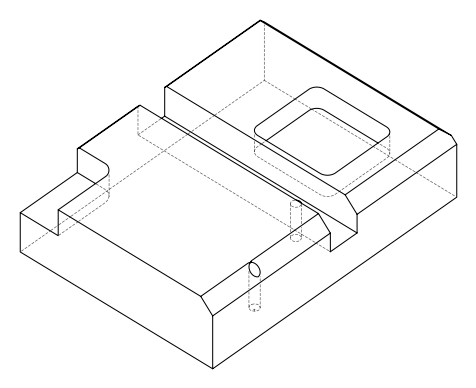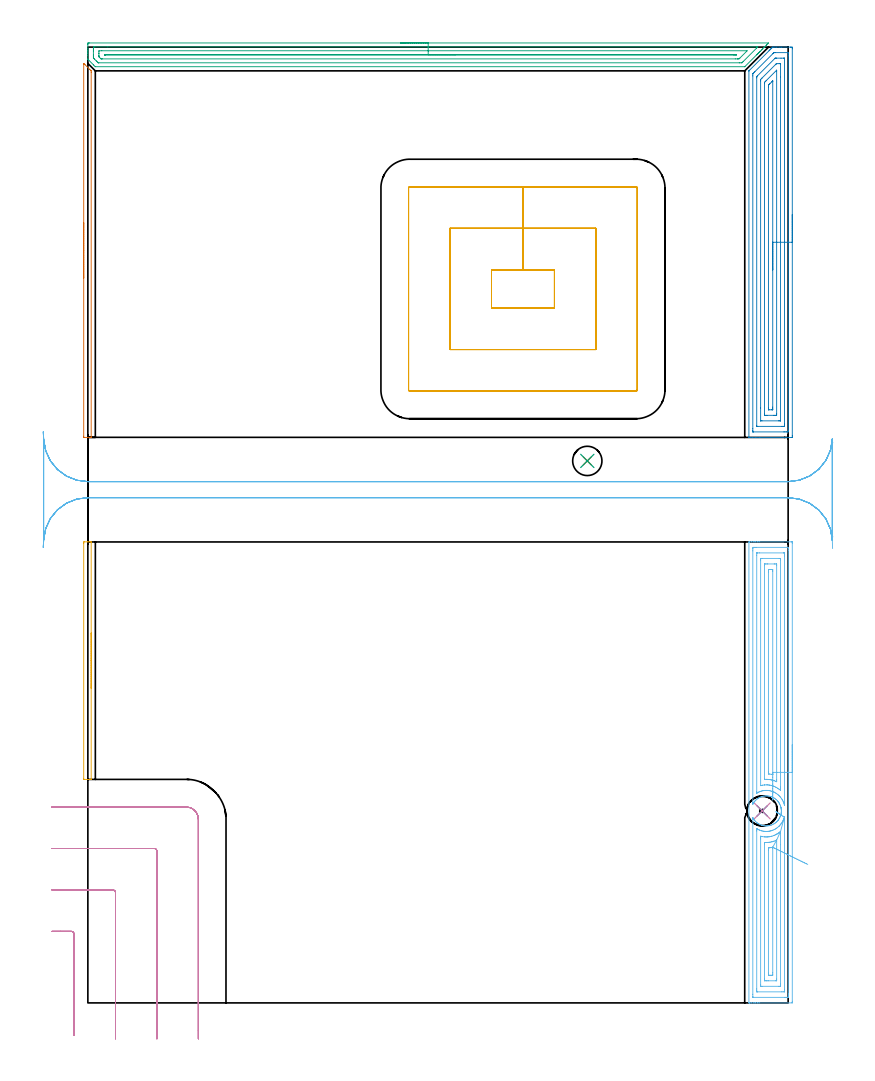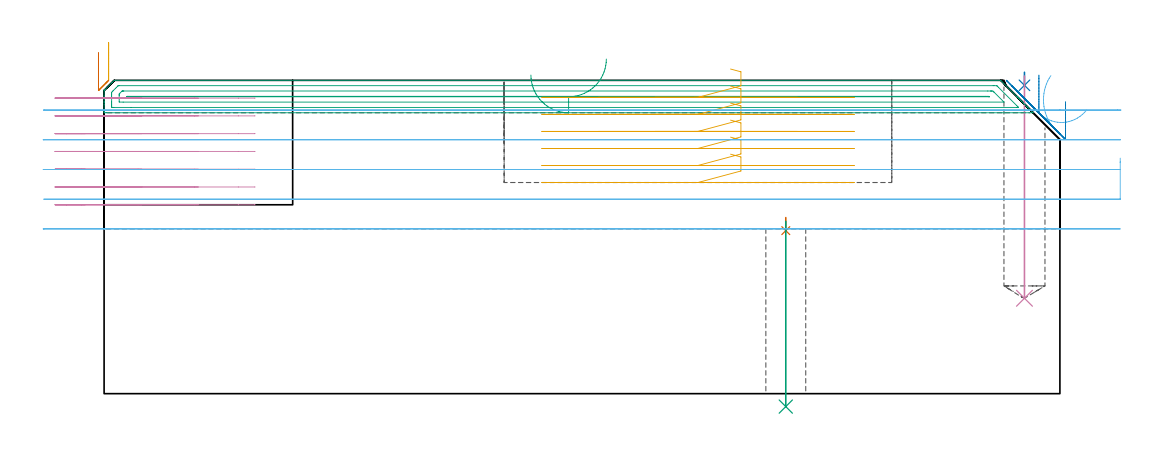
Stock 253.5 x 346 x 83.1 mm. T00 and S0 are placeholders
(PLAN: 12 operations, 5 tool changes, 46.3 min)
(1 SPOT_DRILL | STEP1HOLE | NXT0321_9005460120000 | 0.04 min | 4341 mm3)
(2 SPOT_DRILL_1 | STEP1POCKET | NXT0321_9005460120000 | 0.03 min | 20 mm3)
(3 DRILL_THROUGH_HOLE_INTO_CENTER | STEP1HOLE | NXT0301_077 | 0.21 min | 3911 mm3)
(4 DRILL_BLIND_HOLE_INTO_CENTER | STEP1POCKET | UGT0301_221 | 0.24 min | 5153 mm3)
(5 AREA_MILL | FG_CHAMFER_SURFACE | UGT0205_001 | 0.84 min | 329 mm3)
(6 AREA_MILL_1 | FG_CHAMFER_SURFACE_1 | UGT0205_001 | 8.28 min | 20887 mm3)
(7 AREA_MILL_2 | FG_CHAMFER_SURFACE_2 | UGT0205_001 | 1.23 min | 504 mm3)
(8 AREA_MILL_3 | FG_CHAMFER_SURFACE_3 | UGT0205_001 | 6.94 min | 18333 mm3)
(9 AREA_MILL_4 | FG_CHAMFER_SURFACE_4 | UGT0205_001 | 7.89 min | 8914 mm3)
(10 MILL_CORNER_NOTCH_RECTANGULAR | CORNER_NOTCH_RECTANGULAR | UGT0201_094 | Follow Part, ap 5, ae 75% | 5.77 min | 131991 mm3)
(11 MILL_RECTANGULAR_POCKET | POCKET_RECTANGULAR_STRAIGHT | UGT0201_094 | Follow Part, ap 5, ae 75% | 8.05 min | 259116 mm3)
(12 MILL_RECTANGULAR_SLOT | SLOT_RECTANGULAR | UGT0201_004 | Follow Part, ap 8, ae 75% | 6.79 min | 371334 mm3)
(TOOL NXT0321_9005460120000 | NC Spot Drill, 142deg, 12mm, Carbide, Uncoated | D12 PA142 FL30 Z2)
(TOOL NXT0301_077 | Carbide Drill 10.6mm [860.1-1060-053A1-MM 2214] | D10.6 PA140 FL71 Z2)
(TOOL UGT0301_221 | Twist Drill 10.9 mm | D10.9 PA118 FL92 Z2)
(TOOL UGT0205_001 | Chamfer Mill 20 x 3 x 45 deg. | D20 FL50 Z2)
(TOOL UGT0201_094 | End mill 20 mm | D20 FL38 Z4)
(TOOL UGT0201_004 | End Mill 32 mm | D32 FL53 Z6)
(OP 1 SPOT_DRILL)
G17 G21 G94 G90
T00 M6
G54
G17 G0 G90 X180.8 Y196.2 S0 M3
G43 Z93.1 H0
G94 G81 G98 Z43.239 F250. R46.7
G80
M5
M2
(OP 2 SPOT_DRILL_1)
G17 G21 G94 G90
T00 M6
G54
G17 G0 G90 X244.1 Y69.5 S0 M3
G43 Z93.1 H0
G94 G81 G98 Z81.781 F250. R85.25
G80
M5
M2
(OP 3 DRILL_THROUGH_HOLE_INTO_CENTER)
G17 G21 G94 G90
T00 M6
G54
G17 G0 G90 X180.8 Y196.2 S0 M3
G43 Z93.1 H1
G94 G73 G98 Z-3.429 F250. Q9.426 R45.7
G80
M5
M2
(OP 4 DRILL_BLIND_HOLE_INTO_CENTER)
G17 G21 G94 G90
T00 M6
G54
G17 G0 G90 X244.1 Y69.5 S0 M3
G43 Z93.1 H0
G94 G81 G98 Z25.3 F250. R84.25
G80
M5
M2
(OP 5 AREA_MILL)
G17 G21 G94 G90
T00 M6
G54
G17 G0 G90 X1.2 Y133.9 S1061 M3
G43 Z93.1 H0
G94 G1 Y133.862 Z92.228 F250.
Y133.748 Z91.363
Y133.559 Z90.512
Y133.297 Z89.68
Y132.963 Z88.874
Y132.56 Z88.1
Y132.091 Z87.364
Y131.56 Z86.672
Y130.971 Z86.029
Y130.328 Z85.439
Y129.636 Z84.908
Y128.9 Z84.44
Y128.126 Z84.037
Y127.32 Z83.703
Y126.488 Z83.441
Y125.636 Z83.252
Y124.772 Z83.138
Y123.9 Z83.1
Y81.06
X1.197 Y80.908 Z83.088
X1.191 Y80.906 Z83.082
X0.865 Y80.9 Z82.764
X0.483 Z82.382
X-0.15 Z81.745
X-1.349 Z80.548
X-1.491 Y80.902 Z80.405
X-1.5 Y81.296 Z80.4
Y166.294
X-1.498 Y166.505 Z80.402
X-1.491 Y166.898 Z80.405
X-1.348 Y166.9 Z80.548
X-0.15 Z81.745
X0.482 Z82.382
X0.865 Z82.765
X1.191 Y166.894 Z83.082
X1.197 Y166.892 Z83.088
X1.2 Y166.74 Z83.1
Y123.9
Y123.028 Z83.138
Y122.163 Z83.252
Y121.312 Z83.441
Y120.48 Z83.703
Y119.674 Z84.037
Y118.9 Z84.44
Y118.164 Z84.908
Y117.472 Z85.439
Y116.829 Z86.029
Y116.24 Z86.672
Y115.708 Z87.364
Y115.24 Z88.1
Y114.837 Z88.874
Y114.503 Z89.68
Y114.241 Z90.512
Y114.052 Z91.363
Y113.938 Z92.228
Y113.9 Z93.1
M5
M2
(OP 6 AREA_MILL_1)
G17 G21 G94 G90
T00 M6
G54
G17 G0 G90 X255. Y93.45 S1061 M3
G43 Z93.1 H0
Z77.4
G94 G1 Y93.412 Z76.528 F250.
Y93.298 Z75.663
Y93.109 Z74.812
Y92.847 Z73.98
Y92.513 Z73.174
Y92.11 Z72.4
Y91.641 Z71.664
Y91.11 Z70.972
Y90.521 Z70.329
Y89.878 Z69.739
Y89.186 Z69.208
Y88.45 Z68.74
Y87.676 Z68.337
Y86.87 Z68.003
Y86.038 Z67.741
Y85.186 Z67.552
Y84.322 Z67.438
Y83.45 Z67.4
Y0.585
X254.994 Y0.088 Z67.403
X254.991 Y0.01 Z67.405
X254.908 Y0. Z67.489
X243.202 Z79.192
X242.6 Z79.797
X242.325 Z80.072
X241.723 Z80.674
X241.448 Z80.948
X240.897 Z81.502
X240.244 Z82.155
X239.693 Z82.706
X239.547 Z82.852
X239.423 Y0.001 Z82.97
X239.396 Y0.002 Z82.996
X239.303 Y0.01 Z83.088
X239.3 Y0.14 Z83.1
Y166.76
X239.302 Y166.89 Z83.088
X239.421 Y166.897 Z82.972
X239.547 Y166.9 Z82.852
X240.244 Z82.155
X240.897 Z81.502
X241.448 Z80.948
X241.723 Z80.674
X242.325 Z80.072
X242.6 Z79.797
X243.202 Z79.192
X254.607 Z67.79
X254.912 Y166.896 Z67.485
X254.992 Y166.89 Z67.405
X254.999 Y166.808 Z67.399
X255. Y166.315 Z67.4
Y83.45
X253.586 Z68.814
Y3.258
X253.583 Y2.516 Z68.817
X253.58 Y2.367 Z68.82
X253.569 Y2.01 Z68.831
X253.211 Y2.003 Z69.189
X252.852 Y2.001 Z69.548
X252.337 Y2. Z70.063
X240.779 Y2.001 Z81.621
X240.755 Y2.003 Z81.645
X240.732 Y2.009 Z81.668
X240.721 Y2.013 Z81.679
X240.72 Y2.03 Z81.68
X240.715 Y2.22 Z81.685
Y2.367
X240.714 Y3.112 Z81.686
Y66.549
X240.716 Y66.75 Z81.684
X240.721 Y67.087 Z81.679
X240.815 Y66.906 Z81.585
X240.992 Y66.603 Z81.408
X241.187 Y66.312 Z81.213
X241.42 Y66.012 Z80.98
X241.739 Y65.669 Z80.661
X242.079 Y65.35 Z80.321
X242.366 Y65.118 Z80.034
X242.665 Y64.917 Z79.735
X242.972 Y64.736 Z79.428
X243.413 Y64.52 Z78.987
X243.865 Y64.344 Z78.535
X244.243 Y64.223 Z78.157
X244.499 Y64.168 Z77.901
X244.757 Y64.118 Z77.643
X245.203 Y64.075 Z77.197
X245.65 Y64.061 Z76.75
X246.097 Y64.084 Z76.303
X246.543 Y64.142 Z75.857
X246.957 Y64.223 Z75.443
X247.435 Y64.381 Z74.965
X247.887 Y64.566 Z74.513
X248.328 Y64.794 Z74.072
X248.831 Y65.118 Z73.569
X249.221 Y65.437 Z73.179
X249.508 Y65.714 Z72.892
X249.779 Y66.012 Z72.621
X249.807 Y66.049 Z72.593
X249.881 Y66.148 Z72.519
X249.979 Y66.284 Z72.412
X249.997 Y66.31 Z72.392
X250.111 Y66.458 Z72.284
X250.262 Y66.706 Z72.136
X250.308 Y66.785 Z72.088
X250.327 Y66.818 Z72.067
X250.381 Y66.906 Z72.015
X250.594 Y67.349 Z71.803
X250.617 Y67.412 Z71.778
X250.766 Y67.8 Z71.631
X250.892 Y68.245 Z71.505
X250.903 Y68.303 Z71.493
X250.986 Y68.695 Z71.414
X251.006 Y68.816 Z71.394
X251.021 Y69.006 Z71.379
X251.022 Y69.025 Z71.377
X251.035 Y69.202 Z71.361
X251.043 Y69.367 Z71.356
X251.046 Y69.464 Z71.351
X251.048 Y69.492 Z71.349
X251.047 Y69.522 Z71.35
X251.046 Y69.589 Z71.352
X251.027 Y69.901 Z71.366
X251.021 Y69.99 Z71.376
X251.011 Y70.085 Z71.382
X251.003 Y70.184 Z71.391
X250.988 Y70.274 Z71.407
X250.95 Y70.483 Z71.442
X250.939 Y70.53 Z71.452
X250.898 Y70.713 Z71.5
X250.878 Y70.795 Z71.519
X250.846 Y70.933 Z71.552
X250.705 Y71.377 Z71.693
X250.513 Y71.83 Z71.885
X250.285 Y72.272 Z72.114
X250.26 Y72.312 Z72.139
X250.113 Y72.548 Z72.286
X249.958 Y72.758 Z72.442
X249.879 Y72.864 Z72.521
X249.626 Y73.166 Z72.774
X249.221 Y73.563 Z73.179
X248.905 Y73.823 Z73.495
X248.578 Y74.06 Z73.822
X248.328 Y74.209 Z74.072
X247.887 Y74.434 Z74.513
X247.435 Y74.619 Z74.965
X246.992 Y74.758 Z75.408
X246.543 Y74.857 Z75.857
X246.097 Y74.916 Z76.303
X245.65 Y74.939 Z76.75
X245.203 Y74.925 Z77.197
X244.757 Y74.873 Z77.643
X244.308 Y74.784 Z78.092
X243.865 Y74.654 Z78.535
X243.413 Y74.48 Z78.987
X242.972 Y74.263 Z79.428
X242.622 Y74.06 Z79.778
X242.346 Y73.863 Z80.054
X242.079 Y73.652 Z80.321
X241.82 Y73.416 Z80.58
X241.572 Y73.166 Z80.828
X241.374 Y72.933 Z81.026
X241.187 Y72.688 Z81.213
X240.917 Y72.272 Z81.483
X240.721 Y71.913 Z81.679
X240.718 Y72.039 Z81.682
X240.714 Y72.556 Z81.686
Y72.612
Y163.642
X240.717 Y164.384 Z81.683
X240.72 Y164.533 Z81.68
X240.731 Y164.89 Z81.669
X241.089 Y164.897 Z81.311
X241.448 Y164.899 Z80.952
X241.963 Y164.9 Z80.437
X253.521 Y164.899 Z68.879
X253.545 Y164.897 Z68.855
X253.569 Y164.891 Z68.831
X253.579 Y164.887 Z68.821
X253.58 Y164.87 Z68.82
X253.585 Y164.68 Z68.815
X253.586 Y164.533 Z68.814
Y163.788
Y83.45
X252.172 Z70.228
X252.171 Y71.676 Z70.229
X252.17 Y71.669 Z70.23
X252.169 Y71.668 Z70.231
X252.166 Y71.67 Z70.234
X252.16 Y71.679 Z70.24
X252.098 Y71.867 Z70.302
X251.975 Y72.24 Z70.425
X251.761 Y72.758 Z70.639
X251.568 Y73.172 Z70.832
X251.304 Y73.649 Z71.096
X251.098 Y73.97 Z71.302
X250.657 Y74.54 Z71.743
X250.455 Y74.774 Z71.945
X250.221 Y75.007 Z72.179
X250.009 Y75.211 Z72.391
X249.751 Y75.431 Z72.649
X249.343 Y75.742 Z73.057
X248.997 Y75.97 Z73.403
X248.466 Y76.26 Z73.934
X248.349 Y76.322 Z74.051
X247.809 Y76.538 Z74.591
X247.589 Y76.609 Z74.811
X247.187 Y76.729 Z75.213
X246.711 Y76.833 Z75.689
X246.137 Y76.905 Z76.263
X245.834 Y76.921 Z76.566
X245.248 Y76.917 Z77.152
X244.957 Y76.893 Z77.443
X244.462 Y76.824 Z77.938
X244.08 Y76.748 Z78.32
X243.751 Y76.655 Z78.649
X243.511 Y76.58 Z78.889
X243.202 Y76.467 Z79.198
X243.099 Y76.427 Z79.301
X242.857 Y76.322 Z79.543
X242.503 Y76.141 Z79.897
X242.325 Y76.048 Z80.075
X242.214 Y75.989 Z80.186
X242.159 Y75.963 Z80.241
X242.135 Y75.954 Z80.265
X242.134 Y75.99 Z80.266
X242.131 Y76.122 Z80.269
X242.129 Y76.322 Z80.271
Y76.521
Y162.059
X242.132 Y162.751 Z80.268
X242.134 Y162.85 Z80.266
X242.136 Y162.89 Z80.264
X242.182 Y162.896 Z80.218
X242.325 Y162.898 Z80.075
X243.055 Y162.9 Z79.345
X251.828 Z70.572
X251.975 Y162.897 Z70.425
X252.122 Y162.893 Z70.278
X252.159 Y162.89 Z70.241
X252.165 Y162.868 Z70.235
X252.168 Y162.817 Z70.232
X252.17 Y162.751 Z70.23
X252.171 Y162.551 Z70.229
X252.172 Y161.86 Z70.228
Y83.45
X250.757 Z71.643
Y78.104
X250.754 Y77.562 Z71.646
X250.75 Y77.213 Z71.65
X250.739 Y76.947 Z71.661
X250.402 Y77.213 Z71.998
X250.221 Y77.348 Z72.179
X249.755 Y77.686 Z72.645
X249.343 Y77.923 Z73.057
X249.014 Y78.104 Z73.386
X248.466 Y78.35 Z73.934
X248.068 Y78.508 Z74.332
X247.589 Y78.652 Z74.811
X246.884 Y78.82 Z75.516
X246.711 Y78.844 Z75.689
X246.319 Y78.89 Z76.081
X245.902 Y78.926 Z76.498
X245.834 Z76.566
X245.042 Y78.908 Z77.358
X244.957 Y78.9 Z77.443
X244.266 Y78.806 Z78.134
X244.08 Y78.771 Z78.32
X243.847 Y78.72 Z78.553
X243.546 Y78.646 Z78.854
X243.544 Y78.647 Z78.856
Y78.648
X243.543 Y160.077 Z78.857
X243.544 Y160.622 Z78.856
X243.547 Y160.804 Z78.853
X243.55 Y160.869 Z78.85
X243.554 Y160.891 Z78.846
X243.574 Y160.892 Z78.826
X243.675 Y160.896 Z78.725
X244.08 Y160.9 Z78.32
X244.147 Z78.253
X250.288 Z72.112
X250.629 Y160.896 Z71.771
X250.714 Y160.893 Z71.686
X250.75 Y160.89 Z71.65
X250.752 Y160.863 Z71.648
X250.754 Y160.787 Z71.646
X250.757 Y160.424 Z71.643
Y83.45
X249.343 Z73.057
Y80.777
Y80.331
X249.341 Y80.109 Z73.059
X249.339 Y80.083 Z73.061
X249.338 Y80.078 Z73.062
X249.324 Y80.08 Z73.076
X249.197 Y80.131 Z73.203
X249.033 Y80.201 Z73.367
X248.466 Y80.425 Z73.934
X247.704 Y80.66 Z74.696
X247.589 Y80.688 Z74.811
X247.211 Y80.777 Z75.189
X246.711 Y80.854 Z75.689
X246.624 Y80.866 Z75.776
X245.834 Y80.921 Z76.566
X245.689 Y80.924 Z76.711
X245.052 Y80.92 Z77.348
X244.978 Y80.921 Z77.422
X244.963 Y80.925 Z77.437
X244.961 Y80.945 Z77.439
X244.959 Y81. Z77.441
X244.958 Y81.222 Z77.442
X244.957 Y158.295 Z77.443
X244.962 Y158.741 Z77.438
X244.964 Y158.85 Z77.436
X244.973 Y158.89 Z77.427
X245.041 Y158.893 Z77.359
X245.241 Y158.898 Z77.159
X245.834 Y158.9 Z76.566
X246.116 Z76.284
X248.466 Z73.934
X248.748 Z73.652
X249.198 Y158.896 Z73.202
X249.291 Y158.893 Z73.109
X249.33 Y158.89 Z73.07
X249.336 Y158.851 Z73.064
X249.338 Y158.741 Z73.062
X249.343 Y158.295 Z73.057
Y83.45
X247.929 Z74.471
X247.928 Y83.105 Z74.472
X247.925 Y82.759 Z74.475
X247.922 Y82.662 Z74.478
X247.92 Y82.648 Z74.48
X247.912 Y82.647 Z74.488
X247.885 Y82.65 Z74.515
X247.396 Y82.754 Z75.004
X246.711 Y82.856 Z75.689
X246.382 Y82.893 Z76.018
X246.375 Y82.9 Z76.025
X246.373 Y82.902 Z76.027
X246.372 Y83.45 Z76.028
X246.371 Y83.796 Z76.029
X246.372 Y155.967 Z76.028
X246.375 Y156.513 Z76.025
X246.377 Y156.853 Z76.023
X246.384 Y156.89 Z76.016
X246.426 Y156.893 Z75.974
X246.521 Y156.897 Z75.879
X246.711 Y156.899 Z75.689
X247.208 Y156.9 Z75.192
X247.589 Z74.811
X247.716 Y156.899 Z74.684
X247.817 Y156.897 Z74.583
X247.884 Y156.894 Z74.516
X247.918 Y156.891 Z74.482
X247.922 Y156.858 Z74.478
X247.926 Y156.513 Z74.474
X247.928 Y156.169 Z74.472
X247.929 Y83.45 Z74.471
Y82.578 Z74.509
Y81.714 Z74.623
Y80.862 Z74.812
Y80.03 Z75.074
Y79.224 Z75.408
Y78.45 Z75.811
X247.928 Y77.714 Z76.28
Y77.022 Z76.811
Y76.379 Z77.401
Y75.79 Z78.044
Y75.259 Z78.736
Y74.79 Z79.472
Y74.387 Z80.246
Y74.054 Z81.052
Y73.791 Z81.884
Y73.603 Z82.735
Y73.489 Z83.6
Y73.451 Z84.472
G0 X251.109 Y67.911 Z84.348
G1 X250.663 Y68.199 Z83.656
X250.27 Y68.454 Z82.92
X249.931 Y68.673 Z82.147
X249.651 Y68.855 Z81.341
X249.43 Y68.997 Z80.509
X249.272 Y69.1 Z79.657
X249.176 Y69.162 Z78.792
X249.144 Y69.183 Z77.921
X249.175 Y69.162 Z77.049
X249.271 Y69.1 Z76.184
X249.429 Y68.998 Z75.332
X249.649 Y68.856 Z74.5
X249.929 Y68.674 Z73.694
X250.267 Y68.456 Z72.92
X250.661 Y68.201 Z72.184
X251.106 Y67.913 Z71.492
X251.601 Y67.593 Z70.849
X252.141 Y67.243 Z70.259
X252.165 Y67.227 Z70.235
X252.167 Y67.216 Z70.233
X252.171 Y66.521 Z70.229
X252.172 Y66.321 Z70.228
X252.171 Y4.841 Z70.229
X252.169 Y4.149 Z70.231
X252.166 Y4.05 Z70.234
X252.164 Y4.01 Z70.236
X252.118 Y4.004 Z70.282
X251.975 Y4.002 Z70.425
X251.245 Y4. Z71.155
X242.472 Z79.928
X242.325 Y4.003 Z80.075
X242.178 Y4.007 Z80.222
X242.141 Y4.01 Z80.259
X242.135 Y4.032 Z80.265
X242.132 Y4.083 Z80.268
X242.13 Y4.149 Z80.27
X242.129 Y4.349 Z80.271
X242.128 Y5.04 Z80.272
X242.129 Y62.264 Z80.271
X242.134 Y62.957 Z80.266
X242.136 Y63.049 Z80.264
X242.315 Y62.957 Z80.085
X242.339 Y62.943 Z80.061
X242.918 Y62.657 Z79.482
X243.202 Y62.538 Z79.198
X243.841 Y62.308 Z78.559
X244.08 Y62.245 Z78.32
X244.476 Y62.164 Z77.924
X244.924 Y62.099 Z77.476
X244.957 Y62.096 Z77.443
X245.495 Y62.066 Z76.905
X245.63 Y62.065 Z76.77
X245.763 Y62.066 Z76.637
X245.831 Y62.069 Z76.569
X246.257 Y62.106 Z76.143
X246.63 Y62.149 Z75.77
X246.711 Y62.163 Z75.689
X247.07 Y62.237 Z75.33
X247.349 Y62.309 Z75.051
X247.589 Y62.388 Z74.811
X247.999 Y62.54 Z74.401
X248.466 Y62.746 Z73.934
X248.606 Y62.815 Z73.794
X248.874 Y62.957 Z73.526
X249.343 Y63.261 Z73.057
X249.676 Y63.51 Z72.724
X250.078 Y63.848 Z72.322
X250.152 Y63.917 Z72.248
X250.221 Y63.987 Z72.179
X250.581 Y64.373 Z71.819
X250.88 Y64.739 Z71.52
X250.974 Y64.864 Z71.426
X251.098 Y65.035 Z71.302
X251.324 Y65.4 Z71.076
X251.463 Y65.63 Z70.937
X251.636 Y65.974 Z70.764
X251.743 Y66.196 Z70.657
X251.885 Y66.521 Z70.515
X251.896 Y66.547 Z70.504
X251.975 Y66.757 Z70.425
X252.141 Y67.243 Z70.259
X250.75 Y62.066 Z71.65
X250.754 Y61.794 Z71.646
X250.756 Y61.521 Z71.644
X250.757 Y57.288 Z71.643
Y6.822
X250.756 Y6.278 Z71.644
X250.753 Y6.096 Z71.647
X250.751 Y6.031 Z71.649
X250.746 Y6.009 Z71.654
X250.726 Y6.008 Z71.674
X250.625 Y6.004 Z71.775
X250.221 Y6. Z72.179
X250.153 Z72.247
X244.012 Z78.388
X243.671 Y6.004 Z78.729
X243.587 Y6.007 Z78.813
X243.55 Y6.01 Z78.85
X243.548 Y6.037 Z78.852
X243.546 Y6.113 Z78.854
X243.543 Y6.476 Z78.857
Y59.392
X243.545 Y59.936 Z78.855
X243.548 Y60.284 Z78.852
X243.55 Y60.328 Z78.85
X243.611 Y60.321 Z78.789
X243.637 Y60.317 Z78.763
X243.769 Y60.284 Z78.631
X244.08 Y60.217 Z78.32
X244.161 Y60.201 Z78.239
X244.957 Y60.103 Z77.443
X245.15 Y60.087 Z77.25
X245.503 Y60.075 Z76.897
X245.834 Y60.078 Z76.566
X246.03 Y60.084 Z76.37
X246.362 Y60.112 Z76.038
X246.711 Y60.153 Z75.689
X246.824 Y60.169 Z75.576
X247.416 Y60.284 Z74.984
X247.553 Y60.32 Z74.847
X247.589 Y60.332 Z74.811
X248.205 Y60.549 Z74.195
X248.466 Y60.65 Z73.934
X248.825 Y60.809 Z73.575
X249.343 Y61.068 Z73.057
X249.412 Y61.105 Z72.988
X249.529 Y61.175 Z72.871
X249.947 Y61.452 Z72.453
X250.221 Y61.655 Z72.179
X250.449 Y61.834 Z71.951
X250.735 Y62.066 Z71.665
X250.75 Z71.65
X249.33 Y58.92 Z73.071
X249.343 Y58.502 Z73.057
Y8.605
X249.338 Y8.159 Z73.062
X249.336 Y8.05 Z73.064
X249.327 Y8.01 Z73.073
X249.259 Y8.007 Z73.141
X249.059 Y8.002 Z73.341
X246.429 Y8. Z75.971
X245.834 Z76.566
X245.552 Z76.848
X245.102 Y8.004 Z77.298
X245.009 Y8.007 Z77.391
X244.97 Y8.009 Z77.43
X244.964 Y8.049 Z77.436
X244.962 Y8.159 Z77.438
X244.957 Y8.604 Z77.443
Y57.61
X244.962 Y58.055 Z77.438
X244.963 Y58.075 Z77.437
X244.996 Y58.079 Z77.404
X245.087 Y58.08 Z77.313
X245.221 Y58.078 Z77.179
X245.378 Y58.074 Z77.022
X245.834 Y58.078 Z76.566
X246.229 Y58.1 Z76.171
X246.711 Y58.149 Z75.689
X247.017 Y58.191 Z75.383
X247.589 Y58.308 Z74.811
X247.743 Y58.345 Z74.657
X248.263 Y58.501 Z74.137
X248.414 Y58.554 Z73.986
X249.33 Y58.92 Z73.071
X247.922 Y56.339 Z74.478
X247.925 Y56.332 Z74.475
X247.927 Y56.273 Z74.473
X247.929 Y56.174 Z74.471
Y55.828
X247.928 Y10.933 Z74.472
X247.926 Y10.387 Z74.474
X247.923 Y10.047 Z74.477
X247.916 Y10.01 Z74.484
X247.874 Y10.007 Z74.526
X247.779 Y10.003 Z74.621
X247.589 Y10.001 Z74.811
X247.092 Y10. Z75.308
X246.711 Z75.689
X246.585 Y10.001 Z75.815
X246.483 Y10.003 Z75.917
X246.416 Y10.006 Z75.984
X246.382 Y10.009 Z76.018
X246.378 Y10.042 Z76.022
X246.374 Y10.387 Z76.026
X246.372 Y10.731 Z76.028
X246.371 Y55.283 Z76.029
X246.374 Y55.828 Z76.026
X246.376 Y56.001 Z76.024
X246.378 Y56.079 Z76.022
X246.446 Y56.098 Z75.954
X246.711 Y56.137 Z75.689
X247.213 Y56.21 Z75.187
X247.589 Y56.28 Z74.811
X247.892 Y56.34 Z74.508
X247.916 Y56.342 Z74.484
X247.922 Y56.339 Z74.478
X248.527 Y56.042 Z73.924
X249.173 Y55.725 Z73.431
X249.856 Y55.391 Z73.002
X250.569 Y55.041 Z72.642
X251.308 Y54.679 Z72.351
X252.066 Y54.307 Z72.134
X252.839 Y53.929 Z71.991
X253.62 Y53.546 Z71.924
X254.404 Y53.162 Z71.933
X255.183 Y52.78 Z72.018
X255.953 Y52.402 Z72.178
X256.708 Y52.033 Z72.412
X257.441 Y51.673 Z72.719
X258.148 Y51.327 Z73.095
X258.822 Y50.996 Z73.539
X259.459 Y50.684 Z74.047
X260.054 Y50.392 Z74.614
X260.603 Y50.124 Z75.237
G0 Z93.1
M5
M2
(OP 7 AREA_MILL_2)
G17 G21 G94 G90
T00 M6
G54
G17 G0 G90 X-1.5 Y262.4 S1061 M3
G43 Z93.1 H0
Z90.4
G94 G1 Y262.438 Z89.528 F250.
Y262.552 Z88.664
Y262.741 Z87.812
Y263.003 Z86.98
Y263.337 Z86.174
Y263.74 Z85.4
Y264.208 Z84.664
Y264.74 Z83.972
Y265.329 Z83.329
Y265.972 Z82.74
Y266.664 Z82.208
Y267.4 Z81.74
Y268.174 Z81.337
Y268.98 Z81.003
Y269.812 Z80.741
Y270.664 Z80.552
Y271.528 Z80.438
Y272.4 Z80.4
Y339.776
X-1.498 Y340.065 Z80.402
X-1.496 Y340.08 Z80.403
X-1.492 Y340.091 Z80.406
X-1.447 Y340.047 Z80.452
X-1.033 Y339.634 Z80.864
X0.733 Y337.869 Z82.63
X1.175 Y337.425 Z83.075
X1.196 Y337.396 Z83.087
X1.2 Y336.786 Z83.1
Y204.884
X1.197 Y204.708 Z83.088
X1.19 Y204.707 Z83.081
X0.816 Y204.7 Z82.716
X0.575 Z82.474
X-0.15 Z81.745
X-1.394 Z80.503
X-1.491 Y204.703 Z80.405
X-1.5 Y205.12 Z80.4
Y272.4
Y273.272 Z80.438
Y274.136 Z80.552
Y274.988 Z80.741
Y275.82 Z81.003
Y276.626 Z81.337
Y277.4 Z81.74
Y278.136 Z82.208
Y278.828 Z82.74
Y279.471 Z83.329
Y280.06 Z83.972
Y280.592 Z84.664
Y281.06 Z85.4
Y281.463 Z86.174
Y281.797 Z86.98
Y282.059 Z87.812
Y282.248 Z88.663
Y282.362 Z89.528
Y282.4 Z90.4
G0 Z93.1
M5
M2
(OP 8 AREA_MILL_3)
G17 G21 G94 G90
T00 M6
G54
G17 G0 G90 X255. Y285.35 S1061 M3
G43 Z93.1 H0
Z77.4
G94 G1 Y285.312 Z76.528 F250.
Y285.198 Z75.663
Y285.009 Z74.812
Y284.747 Z73.98
Y284.413 Z73.174
Y284.01 Z72.4
Y283.542 Z71.664
Y283.01 Z70.972
Y282.421 Z70.329
Y281.778 Z69.74
Y281.086 Z69.208
Y280.35 Z68.74
Y279.576 Z68.337
Y278.77 Z68.003
Y277.938 Z67.741
Y277.087 Z67.552
Y276.222 Z67.438
Y275.35 Z67.4
Y205.303
X254.995 Y204.806 Z67.403
X254.992 Y204.71 Z67.406
X254.891 Y204.7 Z67.506
X243.202 Z79.193
X241.757 Z80.64
X240.57 Z81.824
X239.577 Z82.822
X239.438 Y204.701 Z82.954
X239.396 Y204.702 Z82.996
X239.303 Y204.71 Z83.088
X239.3 Y204.857 Z83.1
Y337.366
X239.306 Y337.395 Z83.092
X239.32 Y337.419 Z83.078
X239.554 Y337.654 Z82.846
X246.578 Y344.679 Z75.82
X246.711 Y344.813 Z75.685
X246.849 Y344.95 Z75.549
X247.01 Y345.111 Z75.388
X247.15 Y345.252 Z75.246
X247.295 Y345.397 Z75.102
X247.441 Y345.542 Z74.957
X247.589 Y345.691 Z74.807
X247.742 Y345.843 Z74.656
X247.891 Y345.997 Z74.497
X247.894 Y345.998 Z74.494
X248.272 Y346. Z74.128
X248.725 Z73.674
X249.343 Z73.052
X250.53 Z71.867
X251.098 Z71.296
X254.323 Z68.074
X254.607 Y345.996 Z67.79
X254.992 Y345.99 Z67.405
X254.996 Y345.792 Z67.402
X254.999 Y345.397 Z67.401
X255. Y275.35 Z67.4
X253.586 Z68.814
X253.585 Y207.235 Z68.815
X253.584 Y207.088 Z68.816
X253.579 Y206.725 Z68.821
X253.226 Y206.708 Z69.174
X252.852 Y206.703 Z69.548
X252.356 Y206.7 Z70.044
X251.975 Z70.425
X240.952 Z81.448
X240.782 Y206.703 Z81.618
X240.755 Y206.705 Z81.645
X240.729 Y206.709 Z81.671
X240.721 Y206.742 Z81.679
X240.717 Y206.939 Z81.683
X240.715 Y207.088 Z81.685
X240.714 Y207.834 Z81.686
X240.715 Y335.581 Z81.685
X240.719 Y336.322 Z81.681
X240.721 Y336.359 Z81.679
X240.741 Y336.382 Z81.659
X240.825 Y336.473 Z81.575
X241.138 Y336.788 Z81.262
X241.448 Y337.098 Z80.952
X247.962 Y343.612 Z74.438
X248.22 Y343.862 Z74.18
X248.303 Y343.941 Z74.097
X248.372 Y343.99 Z74.028
X248.466 Y343.992 Z73.934
X248.963 Y343.999 Z73.437
X253.348 Y344. Z69.052
X253.518 Y343.997 Z68.882
X253.546 Y343.995 Z68.854
X253.571 Y343.991 Z68.829
X253.579 Y343.958 Z68.821
X253.584 Y343.761 Z68.816
X253.585 Y343.612 Z68.815
X253.586 Y342.866 Z68.814
Y275.35
X252.172 Z70.228
Y209.565
X252.17 Y208.873 Z70.23
X252.169 Y208.773 Z70.231
X252.166 Y208.725 Z70.234
X252.163 Y208.71 Z70.237
X252.14 Y208.705 Z70.26
X251.975 Y208.702 Z70.425
X251.268 Y208.7 Z71.132
X242.494 Z79.906
X242.325 Y208.702 Z80.075
X242.156 Y208.708 Z80.244
X242.137 Y208.71 Z80.263
X242.135 Y208.72 Z80.265
X242.131 Y208.753 Z80.269
X242.129 Y208.806 Z80.271
Y208.873
Y334.888
X242.13 Y335.089 Z80.27
X242.133 Y335.222 Z80.267
X242.136 Y335.323 Z80.264
X242.352 Y335.553 Z80.048
X248.627 Y341.827 Z73.773
X248.775 Y341.965 Z73.625
X248.802 Y341.99 Z73.598
X248.891 Y341.994 Z73.509
X249.004 Y341.998 Z73.396
X249.174 Y342. Z73.226
X249.343 Z73.057
X250.928 Z71.472
X251.806 Z70.594
X251.975 Y341.998 Z70.425
X252.144 Y341.992 Z70.256
X252.163 Y341.99 Z70.237
X252.165 Y341.98 Z70.235
X252.169 Y341.947 Z70.231
X252.171 Y341.894 Z70.229
Y341.827
X252.172 Y275.35 Z70.228
X250.757 Z71.643
Y210.822
X250.755 Y210.756 Z71.645
X250.752 Y210.719 Z71.648
X250.749 Y210.71 Z71.651
X250.742 Y210.707 Z71.658
X250.638 Y210.703 Z71.762
X250.221 Y210.7 Z72.179
X250.179 Z72.221
X244.038 Z78.362
X243.663 Y210.704 Z78.737
X243.569 Y210.708 Z78.831
X243.551 Y210.71 Z78.849
X243.548 Y210.722 Z78.852
X243.545 Y210.754 Z78.855
X243.544 Y210.828 Z78.856
X243.543 Y215.359 Z78.857
Y333.796
X243.545 Y334.069 Z78.855
X243.547 Y334.206 Z78.853
X243.55 Y334.271 Z78.85
X243.572 Y334.312 Z78.828
X243.938 Y334.689 Z78.462
X244.009 Y334.76 Z78.391
X248.875 Y339.626 Z73.525
X249.033 Y339.782 Z73.367
X249.159 Y339.903 Z73.241
X249.242 Y339.982 Z73.158
X249.343 Y339.994 Z73.057
X249.387 Y339.998 Z73.013
X250.263 Y340. Z72.137
X250.637 Y339.996 Z71.763
X250.731 Y339.992 Z71.669
X250.749 Y339.99 Z71.651
X250.752 Y339.978 Z71.648
X250.755 Y339.946 Z71.645
X250.756 Y339.872 Z71.644
X250.757 Y335.163 Z71.643
Y275.35
X249.343 Z73.057
Y213.334
X249.341 Y212.888 Z73.059
X249.339 Y212.777 Z73.061
X249.336 Y212.724 Z73.064
X249.33 Y212.71 Z73.07
X249.297 Y212.708 Z73.103
X249.088 Y212.702 Z73.312
X248.466 Y212.7 Z73.934
X248.212 Z74.188
X245.834 Z76.566
X245.58 Z76.82
X245.097 Y212.704 Z77.303
X244.988 Y212.708 Z77.412
X244.968 Y212.71 Z77.432
X244.964 Y212.724 Z77.436
X244.961 Y212.777 Z77.439
X244.959 Y212.888 Z77.441
X244.957 Y213.334 Z77.443
Y332.904
X244.961 Y333.127 Z77.439
X244.964 Y333.234 Z77.436
X245.022 Y333.312 Z77.378
X245.226 Y333.522 Z77.174
X245.495 Y333.796 Z76.905
X249.287 Y337.588 Z73.113
X249.306 Y337.606 Z73.094
X249.325 Y337.621 Z73.075
X249.336 Y337.628 Z73.064
X249.338 Y337.588 Z73.062
X249.343 Y337.366 Z73.057
Y275.35
X247.929 Z74.471
Y215.665
X247.928 Y215.119 Z74.472
X247.925 Y214.777 Z74.475
X247.922 Y214.726 Z74.478
X247.918 Y214.71 Z74.482
X247.897 Y214.708 Z74.503
X247.795 Y214.703 Z74.605
X247.589 Y214.701 Z74.811
X246.574 Z75.826
X246.464 Y214.703 Z75.936
X246.392 Y214.708 Z76.008
X246.378 Y214.711 Z76.022
X246.376 Y214.728 Z76.024
X246.374 Y214.773 Z76.026
X246.372 Y215.119 Z76.028
X246.371 Y215.465 Z76.029
X246.372 Y331.465 Z76.028
X246.375 Y332.012 Z76.025
X246.378 Y332.184 Z76.022
X246.381 Y332.221 Z76.019
X246.401 Y332.246 Z75.999
X246.44 Y332.288 Z75.96
X246.711 Y332.563 Z75.689
X246.88 Y332.733 Z75.52
X247.589 Y333.441 Z74.811
X247.765 Y333.617 Z74.635
X247.826 Y333.676 Z74.574
X247.911 Y333.753 Z74.489
X247.921 Y333.761 Z74.479
X247.923 Y333.751 Z74.477
X247.927 Y333.705 Z74.473
X247.928 Y333.653 Z74.472
X247.929 Y333.569 Z74.471
Y275.35
Y274.478 Z74.509
Y273.614 Z74.623
Y272.762 Z74.812
Y271.93 Z75.074
Y271.124 Z75.408
Y270.35 Z75.811
Y269.614 Z76.28
Y268.922 Z76.811
Y268.279 Z77.4
Y267.69 Z78.043
Y267.159 Z78.735
Y266.69 Z79.471
Y266.287 Z80.245
Y265.953 Z81.051
Y265.691 Z81.883
Y265.502 Z82.735
Y265.388 Z83.599
Y265.35 Z84.471
G0 Z93.1
M5
M2
(OP 9 AREA_MILL_4)
G17 G21 G94 G90
T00 M6
G54
G17 G0 G90 X113.2 Y347.5 S1061 M3
G43 Z93.1 H0
Z84.5
G94 G1 X113.238 Z83.628 F250.
X113.352 Z82.764
X113.541 Z81.912
X113.803 Z81.08
X114.137 Z80.274
X114.54 Z79.5
X115.009 Z78.764
X115.54 Z78.072
X116.129 Z77.429
X116.772 Z76.84
X117.464 Z76.308
X118.2 Z75.84
X118.974 Z75.437
X119.78 Z75.103
X120.612 Z74.841
X121.464 Z74.652
X122.328 Z74.538
X123.2 Z74.5
X246.399
X245.805 Y346.905 Z75.094
X245.602 Y346.7 Z75.296
X245.029 Y346.129 Z75.871
X244.914 Y346.013 Z75.985
X244.727 Y345.825 Z76.171
X244.2 Y345.3 Z76.7
X243.852 Y344.95 Z77.046
X243.371 Y344.471 Z77.529
X243.13 Y344.229 Z77.769
X242.977 Y344.075 Z77.92
X242.828 Y343.927 Z78.071
X242.685 Y343.783 Z78.214
X242.54 Y343.638 Z78.358
X242.398 Y343.497 Z78.501
X242.239 Y343.338 Z78.66
X242.102 Y343.2 Z78.796
X237.81 Y338.91 Z83.089
X237.797 Y338.904 Z83.095
X237.781 Y338.9 Z83.1
X2.824
X2.706 Y338.904 Z83.089
X2.626 Y338.973 Z83.024
X2.081 Y339.519 Z82.48
X0.297 Y341.302 Z80.697
X0.149 Y341.45 Z80.547
X0.01 Y341.601 Z80.397
X0. Y341.669 Z80.331
Y343.054 Z78.946
Y343.638 Z78.358
Y343.929 Z78.067
Y344.513 Z77.484
Y344.805 Z77.193
Y345.388 Z76.607
Y346.846 Z75.15
X0.003 Y347.138 Z74.858
X0.01 Y347.492 Z74.504
X0.229 Y347.497 Z74.501
X0.595 Y347.5 Z74.5
X123.2
Y346.086 Z75.914
X242.049 Y346.085 Z75.915
X242.239 Y346.084 Z75.916
X242.425 Y346.08 Z75.92
X242.514 Y346.076 Z75.924
X242.474 Y346.032 Z75.968
X242.329 Y345.881 Z76.119
X242.239 Y345.789 Z76.211
X242.037 Y345.586 Z76.414
X237.178 Y340.728 Z81.272
X236.889 Y340.442 Z81.558
X236.78 Y340.341 Z81.659
X236.749 Y340.321 Z81.679
X236.703 Y340.319 Z81.681
X235.997 Y340.315 Z81.685
X235.816 Y340.314 Z81.686
X3.981 Y340.315 Z81.685
X3.803 Y340.317 Z81.683
X3.76 Y340.319 Z81.681
X3.742 Y340.321 Z81.679
X3.683 Y340.376 Z81.624
X3.514 Y340.54 Z81.46
X3.27 Y340.78 Z81.22
X3.038 Y341.012 Z80.988
X2.378 Y341.675 Z80.325
X2.174 Y341.887 Z80.113
X2.01 Y342.075 Z79.925
X2.004 Y342.255 Z79.745
X2.001 Y342.762 Z79.238
X2. Y343.133 Z78.867
Y344.513 Z77.487
Y344.883 Z77.117
X2.004 Y345.388 Z76.612
X2.009 Y345.749 Z76.251
X2.032 Y346.079 Z75.921
X2.378 Y346.083 Z75.917
X2.559 Y346.085 Z75.915
X7.192 Y346.086 Z75.914
X123.2
Y344.672 Z77.328
X238.672 Y344.671 Z77.329
X235.997 Y341.996 Z80.004
X235.942 Y341.942 Z80.058
X235.886 Y341.887 Z80.113
X235.729 Y341.74 Z80.26
X235.429 Y341.733 Z80.267
X235.266 Y341.73 Z80.27
X235.105 Y341.729 Z80.271
X234.376 Y341.728 Z80.272
X5.215 Y341.729 Z80.271
X5.053 Y341.73 Z80.27
X4.891 Y341.733 Z80.267
X4.788 Y341.735 Z80.265
X4.728 Y341.783 Z80.217
X4.619 Y341.887 Z80.113
X4.161 Y342.34 Z79.66
X4.059 Y342.448 Z79.552
X4.01 Y342.501 Z79.499
X4.006 Y342.604 Z79.396
X4.002 Y342.762 Z79.238
X4. Y342.92 Z79.08
Y343.638 Z78.362
Y343.795 Z78.205
X4.006 Y344.513 Z77.487
X4.007 Y344.664 Z77.336
X5.053 Y344.671 Z77.329
X123.2 Y344.672 Z77.328
Y343.257 Z78.743
X234.601
X234.707 Y343.255 Z78.745
X234.762 Y343.253 Z78.747
X234.786 Y343.251 Z78.749
X234.779 Y343.24 Z78.76
X234.75 Y343.208 Z78.792
X234.7 Y343.16 Z78.84
X234.59 Y343.15 Z78.85
X234.214 Y343.146 Z78.854
X233.825 Y343.143 Z78.857
X6.332
X6.274 Y343.145 Z78.855
X6.157 Y343.15 Z78.85
X6.01 Y343.159 Z78.841
X6.009 Y343.2 Z78.8
X6.01 Y343.241 Z78.759
X6.157 Y343.25 Z78.75
X6.274 Y343.255 Z78.745
X6.333 Y343.257 Z78.743
X123.2
X124.072 Z78.781
X124.937 Z78.895
X125.788 Z79.083
X126.62 Z79.346
X127.426 Z79.68
X128.2 Z80.082
X128.936 Z80.551
X129.628 Z81.082
X130.271 Z81.672
X130.86 Z82.315
X131.392 Z83.007
X131.86 Z83.743
X132.263 Z84.516
X132.597 Z85.322
X132.859 Z86.154
X133.048 Z87.006
X133.162 Z87.871
X133.2 Z88.743
G0 Z93.1
M5
M2
(OP 10 MILL_CORNER_NOTCH_RECTANGULAR)
G17 G21 G94 G90
T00 M6
G54
G17 G0 G90 X-5. Y-11.66 S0 M3
G43 Z93.1 H0
Z78.386
G94 G1 Y-8.66 F250.
Y24.905 F500.
G3 X-5.995 Y25.9 R1.
G1 X-10.
X-13. F250.
G0 Z93.1
X10. Y-13.
Z78.386
G1 Y-10.
Y39.905 F500.
G3 X9.005 Y40.9 R1.
G1 X-10.
X-13. F250.
G0 Z93.1
X25. Y-13.
Z78.386
G1 Y-10.
Y54.904 F500.
G3 X24.004 Y55.9 R1.
G1 X-10.
X-13. F250.
G0 Z93.1
X40. Y-13.
Z78.386
G1 Y-10.
Y66.5 F500.
G3 X35.6 Y70.9 R4.4
G1 X-10.
X-13. F250.
G0 Z93.1
X-5. Y-11.66
Z73.671
G1 Y-8.66
Y24.905 F500.
G3 X-5.995 Y25.9 R1.
G1 X-10.
X-13. F250.
G0 Z93.1
X10. Y-13.
Z73.671
G1 Y-10.
Y39.905 F500.
G3 X9.005 Y40.9 R1.
G1 X-10.
X-13. F250.
G0 Z93.1
X25. Y-13.
Z73.671
G1 Y-10.
Y54.904 F500.
G3 X24.004 Y55.9 R1.
G1 X-10.
X-13. F250.
G0 Z93.1
X40. Y-13.
Z73.671
G1 Y-10.
Y66.5 F500.
G3 X35.6 Y70.9 R4.4
G1 X-10.
X-13. F250.
G0 Z93.1
X-5. Y-11.66
Z68.957
G1 Y-8.66
Y24.905 F500.
G3 X-5.995 Y25.9 R1.
G1 X-10.
X-13. F250.
G0 Z93.1
X10. Y-13.
Z68.957
G1 Y-10.
Y39.905 F500.
G3 X9.005 Y40.9 R1.
G1 X-10.
X-13. F250.
G0 Z93.1
X25. Y-13.
Z68.957
G1 Y-10.
Y54.904 F500.
G3 X24.004 Y55.9 R1.
G1 X-10.
X-13. F250.
G0 Z93.1
X40. Y-13.
Z68.957
G1 Y-10.
Y66.5 F500.
G3 X35.601 Y70.9 R4.4
G1 X-10.
X-13. F250.
G0 Z93.1
X-5. Y-11.66
Z64.243
G1 Y-8.66
Y24.905 F500.
G3 X-5.995 Y25.9 R1.
G1 X-10.
X-13. F250.
G0 Z93.1
X10. Y-13.
Z64.243
G1 Y-10.
Y39.905 F500.
G3 X9.005 Y40.9 R1.
G1 X-10.
X-13. F250.
G0 Z93.1
X25. Y-13.
Z64.243
G1 Y-10.
Y54.904 F500.
G3 X24.004 Y55.9 R1.
G1 X-10.
X-13. F250.
G0 Z93.1
X40. Y-13.
Z64.243
G1 Y-10.
Y66.5 F500.
G3 X35.6 Y70.9 R4.4
G1 X-10.
X-13. F250.
G0 Z93.1
X-5. Y-11.66
Z59.529
G1 Y-8.66
Y24.905 F500.
G3 X-5.995 Y25.9 R1.
G1 X-10.
X-13. F250.
G0 Z93.1
X10. Y-13.
Z59.529
G1 Y-10.
Y39.905 F500.
G3 X9.005 Y40.9 R1.
G1 X-10.
X-13. F250.
G0 Z93.1
X25. Y-13.
Z59.529
G1 Y-10.
Y54.904 F500.
G3 X24.004 Y55.9 R1.
G1 X-10.
X-13. F250.
G0 Z93.1
X40. Y-13.
Z59.529
G1 Y-10.
Y66.5 F500.
G3 X35.6 Y70.9 R4.4
G1 X-10.
X-13. F250.
G0 Z93.1
X-5. Y-11.66
Z54.814
G1 Y-8.66
Y24.905 F500.
G3 X-5.995 Y25.9 R1.
G1 X-10.
X-13. F250.
G0 Z93.1
X10. Y-13.
Z54.814
G1 Y-10.
Y39.905 F500.
G3 X9.005 Y40.9 R1.
G1 X-10.
X-13. F250.
G0 Z93.1
X25. Y-13.
Z54.814
G1 Y-10.
Y54.904 F500.
G3 X24.004 Y55.9 R1.
G1 X-10.
X-13. F250.
G0 Z93.1
X40. Y-13.
Z54.814
G1 Y-10.
Y66.5 F500.
G3 X35.6 Y70.9 R4.4
G1 X-10.
X-13. F250.
G0 Z93.1
X-5. Y-11.66
Z50.1
G1 Y-8.66
Y24.905 F500.
G3 X-5.995 Y25.9 R1.
G1 X-10.
X-13. F250.
G0 Z93.1
X10. Y-13.
Z50.1
G1 Y-10.
Y39.905 F500.
G3 X9.005 Y40.9 R1.
G1 X-10.
X-13. F250.
G0 Z93.1
X25. Y-13.
Z50.1
G1 Y-10.
Y54.904 F500.
G3 X24.004 Y55.9 R1.
G1 X-10.
X-13. F250.
G0 Z93.1
X40. Y-13.
Z50.1
G1 Y-10.
Y66.5 F500.
G3 X35.6 Y70.9 R4.4
G1 X-10.
X-13. F250.
G0 Z93.1
M5
M2
(OP 11 MILL_RECTANGULAR_POCKET)
G17 G21 G94 G90
T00 M6
G54
G17 G0 G90 X166.147 Y251.5 S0 M3
G43 Z93.1 H0
Z86.1
G94 G1 X168.9 Z85.362 F250.
Y265.4 Z81.638
X157.5 Z78.583
X146.1 F500.
Y251.5
X168.9
Y265.4
X157.5
Y280.4
X131.1
Y236.5
X183.9
Y280.4
X157.5
Y295.4
X116.5
G3 X116.1 Y295. R0.4
G1 Y221.9
G3 X116.5 Y221.5 R0.4
G1 X198.5
G3 X198.9 Y221.9 R0.4
G1 Y295.
G3 X198.5 Y295.4 R0.4
G1 X157.5
X156.5
G0 X166.147 Y251.5 Z81.583
G1 X168.9 Z80.846 F250.
Y265.4 Z77.121
X157.5 Z74.067
X146.1 F500.
Y251.5
X168.9
Y265.4
X157.5
Y280.4
X131.1
Y236.5
X183.9
Y280.4
X157.5
Y295.4
X116.5
G3 X116.1 Y295. R0.4
G1 Y221.9
G3 X116.5 Y221.5 R0.4
G1 X198.5
G3 X198.9 Y221.9 R0.4
G1 Y295.
G3 X198.5 Y295.4 R0.4
G1 X157.5
X156.5
G0 X166.147 Y251.5 Z77.067
G1 X168.9 Z76.329 F250.
Y265.4 Z72.605
X157.5 Z69.55
X146.1 F500.
Y251.5
X168.9
Y265.4
X157.5
Y280.4
X131.1
Y236.5
X183.9
Y280.4
X157.5
Y295.4
X116.5
G3 X116.1 Y295. R0.4
G1 Y221.9
G3 X116.5 Y221.5 R0.4
G1 X198.5
G3 X198.9 Y221.9 R0.4
G1 Y295.
G3 X198.5 Y295.4 R0.4
G1 X157.5
X156.5
G0 X166.147 Y251.5 Z72.55
G1 X168.9 Z71.812 F250.
Y265.4 Z68.088
X157.5 Z65.033
X146.1 F500.
Y251.5
X168.9
Y265.4
X157.5
Y280.4
X131.1
Y236.5
X183.9
Y280.4
X157.5
Y295.4
X116.5
G3 X116.1 Y295. R0.4
G1 Y221.9
G3 X116.5 Y221.5 R0.4
G1 X198.5
G3 X198.9 Y221.9 R0.4
G1 Y295.
G3 X198.5 Y295.4 R0.4
G1 X157.5
X156.5
G0 X166.147 Y251.5 Z68.033
G1 X168.9 Z67.296 F250.
Y265.4 Z63.571
X157.5 Z60.517
X146.1 F500.
Y251.5
X168.9
Y265.4
X157.5
Y280.4
X131.1
Y236.5
X183.9
Y280.4
X157.5
Y295.4
X116.5
G3 X116.1 Y295. R0.4
G1 Y221.9
G3 X116.5 Y221.5 R0.4
G1 X198.5
G3 X198.9 Y221.9 R0.4
G1 Y295.
G3 X198.5 Y295.4 R0.4
G1 X157.5
X156.5
G0 X166.147 Y251.5 Z63.517
G1 X168.9 Z62.779 F250.
Y265.4 Z59.055
X157.5 Z56.
X146.1 F500.
Y251.5
X168.9
Y265.4
X157.5
Y280.4
X131.1
Y236.5
X183.9
Y280.4
X157.5
Y295.4
X116.5
G3 X116.1 Y295. R0.4
G1 Y221.9
G3 X116.5 Y221.5 R0.4
G1 X198.5
G3 X198.9 Y221.9 R0.4
G1 Y295.
G3 X198.5 Y295.4 R0.4
G1 X157.5
X156.5
G0 Z93.1
M5
M2
(OP 12 MILL_RECTANGULAR_SLOT)
G17 G21 G94 G90
T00 M6
G54
G17 G0 G90 X269.681 Y202.919 S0 M3
G43 Z93.1 H0
Z75.22
G94 G1 X268.809 Y200.048 F250.
G2 X253.5 Y188.7 R16. F500.
G1 X0.
G2 X-15.97 Y203.721 R16.
G1 X-16.
Y167.879
X-15.97
G2 X0. Y182.9 R16.
G1 X253.5
G2 X268.808 Y171.554 R16.
G1 X269.681 Y168.684 F250.
G0 Z93.1
X-16.154 Y164.885
Z67.34
G1 X-15.97 Y167.879
G2 X0. Y182.9 R16. F500.
G1 X253.5
G2 X269.49 Y167.466 R16.
G1 X269.5
Y204.134
X269.49
G2 X253.5 Y188.7 R16.
G1 X0.
G2 X-15.97 Y203.721 R16.
G1 X-16.154 Y206.715 F250.
G0 Y164.885 Z59.46
G1 X-15.97 Y167.879
G2 X0. Y182.9 R16. F500.
G1 X253.5
G2 X269.49 Y167.466 R16.
G1 X269.5
Y204.134
X269.49
G2 X253.5 Y188.7 R16.
G1 X0.
G2 X-15.97 Y203.721 R16.
G1 X-16.154 Y206.715 F250.
G0 Z93.1
X269.5 Y171.371
Z62.46
G1 Y167.466 Z61.413
X269.49 Z61.411
X269.5 Z61.408
Y204.134 Z51.583
X269.49 Z51.58
G2 X253.5 Y188.7 R16. F500.
G1 X0.
G2 X-15.99 Y204.134 R16.
G1 Y167.466
G2 X0. Y182.9 R16.
G1 X253.5
G2 X269.49 Y167.466 R16.
G1 X269.596 Y164.467 F250.
G0 Z93.1
X-16.154 Y164.885
Z43.7
G1 X-15.97 Y167.879
G2 X0. Y182.9 R16. F500.
G1 X253.5
G2 X269.49 Y167.466 R16.
G1 Y204.134
G2 X253.5 Y188.7 R16.
G1 X0.
G2 X-15.97 Y203.721 R16.
G1 X-16.154 Y206.715 F250.
G0 Z93.1
M5
M2
